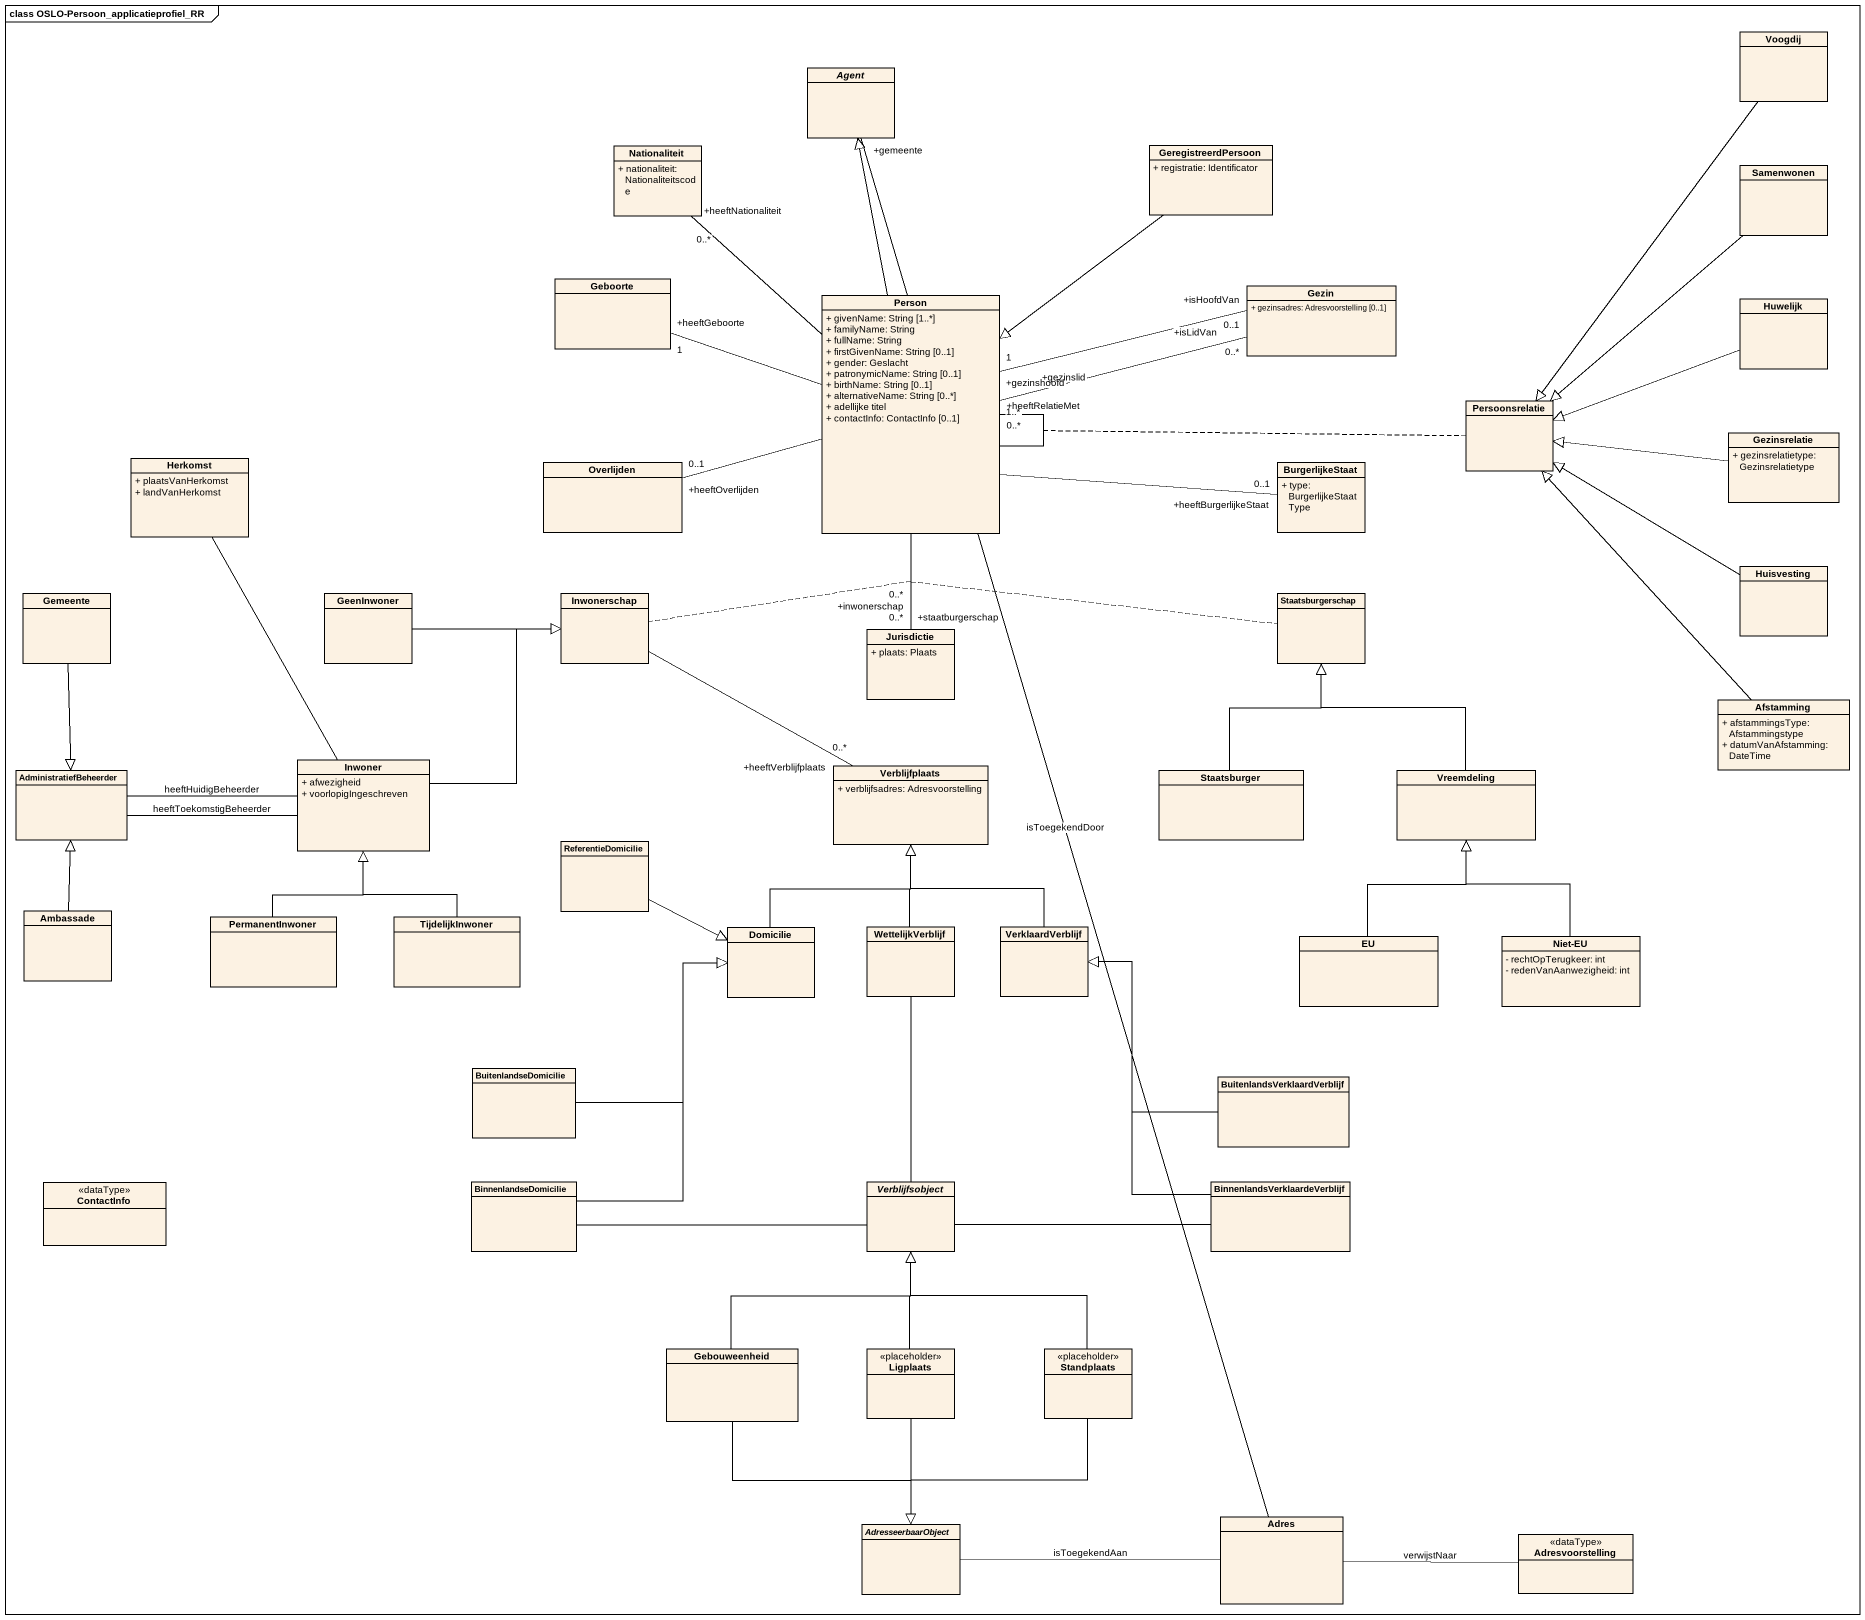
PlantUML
@startuml
mainframe class OSLO-Persoon_applicatieprofiel_RR
hide circle
hide empty members
skinparam classAttributeIconSize 0
class Voogdij
abstract class "Agent" as Agent_
class Nationaliteit {
  + nationaliteit: Nationaliteitscode
}
class GeregistreerdPersoon {
  + registratie: Identificator
}
class Samenwonen
class Geboorte
class Gezin {
  + gezinsadres: Adresvoorstelling [0..1]
}
class "Person" as Person_ {
  + givenName: String [1..*]
  + familyName: String
  + fullName: String
  + firstGivenName: String [0..1]
  + gender: Geslacht
  + patronymicName: String [0..1]
  + birthName: String [0..1]
  + alternativeName: String [0..*]
  + adellijke titel
  + contactInfo: ContactInfo [0..1]
}
class Huwelijk
class Persoonsrelatie
class Gezinsrelatie {
  + gezinsrelatietype: Gezinsrelatietype
}
class Herkomst {
  + plaatsVanHerkomst
  + landVanHerkomst
}
class Overlijden
class BurgerlijkeStaat {
  + type: BurgerlijkeStaatType
}
class Huisvesting
class Gemeente
class GeenInwoner
class Inwonerschap
class Staatsburgerschap
class Jurisdictie {
  + plaats: Plaats
}
class Afstamming {
  + afstammingsType: Afstammingstype
  + datumVanAfstamming: DateTime
}
class Inwoner {
  + afwezigheid
  + voorlopigIngeschreven
}
class Verblijfplaats {
  + verblijfsadres: Adresvoorstelling
}
class AdministratiefBeheerder
class Staatsburger
class Vreemdeling
class ReferentieDomicilie
class Ambassade
class PermanentInwoner
class TijdelijkInwoner
class Domicilie
class WettelijkVerblijf
class VerklaardVerblijf
class EU
class "Niet-EU" as Niet_EU {
  - rechtOpTerugkeer: int
  - redenVanAanwezigheid: int
}
class BuitenlandseDomicilie
class BuitenlandsVerklaardVerblijf
class ContactInfo <<dataType>>
class BinnenlandseDomicilie
abstract class Verblijfsobject
class "BinnenlandsVerklaardeVerblijf" as BinnenlandsVerklaardeVerblij
class Gebouweenheid
class Ligplaats <<placeholder>>
class Standplaats <<placeholder>>
class Adres
abstract class AdresseerbaarObject
class Adresvoorstelling <<dataType>>
Voogdij --|> Persoonsrelatie
GeregistreerdPersoon --|> Person_
Samenwonen --|> Persoonsrelatie
Person_ -up-|> Agent_
Person_ -up- "+heeftNationaliteit\n0..*" Nationaliteit
Person_ -left- "+heeftGeboorte\n1" Geboorte
Person_ "+gezinshoofd\n1" -right- "+isHoofdVan\n0..1" Gezin
Person_ "+gezinslid\n1..*" -right- "+isLidVan\n0..*" Gezin
Person_ -- "+heeftRelatieMet\n0..*" Person_
(Person_, Person_) .. Persoonsrelatie
Person_ -left- "+heeftOverlijden\n0..1" Overlijden
Person_ -right- "+heeftBurgerlijkeStaat\n0..1" BurgerlijkeStaat
Person_ -- "+staatburgerschap\n0..*" Jurisdictie
(Person_, Jurisdictie) .. Staatsburgerschap
Person_ -- "+inwonerschap\n0..*" Jurisdictie
(Person_, Jurisdictie) .. Inwonerschap
Huwelijk -left-|> Persoonsrelatie
Gezinsrelatie -left-|> Persoonsrelatie
Huisvesting -up-|> Persoonsrelatie
Gemeente --|> AdministratiefBeheerder
GeenInwoner -right-|> Inwonerschap
Inwonerschap -right- "+heeftVerblijfplaats\n0..*" Verblijfplaats
Afstamming -up-|> Persoonsrelatie
Inwoner -up- Herkomst
Inwoner -up-|> Inwonerschap
Inwoner -left- AdministratiefBeheerder : heeftToekomstigBeheerder
Inwoner -left- AdministratiefBeheerder : heeftHuidigBeheerder
Staatsburger -up-|> Staatsburgerschap
Vreemdeling -up-|> Staatsburgerschap
ReferentieDomicilie -right-|> Domicilie
Ambassade -up-|> AdministratiefBeheerder
PermanentInwoner -up-|> Inwoner
TijdelijkInwoner -up-|> Inwoner
Domicilie -up-|> Verblijfplaats
WettelijkVerblijf -up-|> Verblijfplaats
WettelijkVerblijf -- Verblijfsobject
VerklaardVerblijf -up-|> Verblijfplaats
EU -up-|> Vreemdeling
Niet_EU -up-|> Vreemdeling
BuitenlandseDomicilie -right-|> Domicilie
BuitenlandsVerklaardVerblijf -up-|> VerklaardVerblijf
BinnenlandseDomicilie -up-|> Domicilie
BinnenlandseDomicilie -right- Verblijfsobject
BinnenlandsVerklaardeVerblij -up-|> VerklaardVerblijf
BinnenlandsVerklaardeVerblij -left- Verblijfsobject
Gebouweenheid -up-|> Verblijfsobject
Gebouweenheid --|> AdresseerbaarObject
Ligplaats -up-|> Verblijfsobject
Ligplaats --|> AdresseerbaarObject
Standplaats -up-|> Verblijfsobject
Standplaats --|> AdresseerbaarObject
Adres -up- "+gemeente" Agent_ : isToegekendDoor
Adres -left- AdresseerbaarObject : isToegekendAan
Adresvoorstelling -left- Adres : verwijstNaar
@enduml
